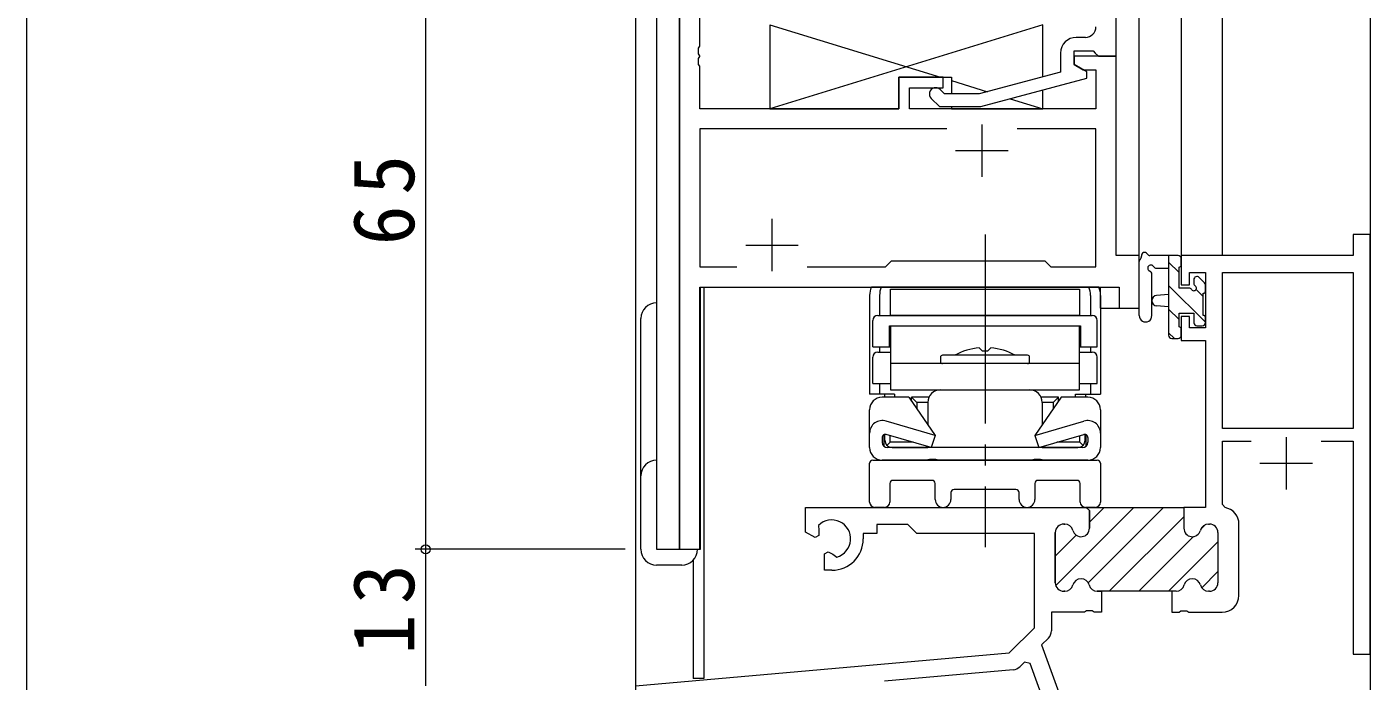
# Model space of a CAD drawing. Units: millimetres, scale not verified. Extents: x -594 to 199, y -420 to 144.
# Drawn here: x -591.2 to -463.2, y -323.5 to -261.1 of the extents above; entities that cross this region are included whole.
import ezdxf

# ---------------------------------------------------------------- set-up
doc = ezdxf.new("R2010")
doc.units = ezdxf.units.MM
doc.header["$LTSCALE"] = 2
doc.linetypes.add('CHAIN2', pattern=[12, 9, -1, 1, -1])
for name, color, linetype, lineweight in [('0-1_YKK_ZWAK', 7, 'Continuous', 9), ('0-3_YKK_11', 7, 'Continuous', 9), ('0-4_YKK_12', 2, 'Continuous', 9), ('0-5_YKK_13', 4, 'Continuous', 9), ('0-7_YKK_D', 6, 'Continuous', 9)]:
    doc.layers.add(name, color=color, linetype=linetype, lineweight=lineweight)
doc.styles.add('ＭＳ ゴシック', font='')
doc.styles.get('ＭＳ ゴシック').set_extended_font_data('MS Gothic')

msp = doc.modelspace()

# ---------------------------------------------------------------- linework, layer by layer
at = {"layer": '0-1_YKK_ZWAK'}
msp.add_line((-591.2, -383.6), (-591.2, 141.4), dxfattribs=at)
at = {"layer": '0-3_YKK_11'}
for p, q in [((-528.992, -245.93), (-528.992, -310.93)), ((-487.392, -263.93), (-487.392, -245.93)), ((-527.062, -262.971), (-527.062, -258.13)), ((-490.322, -262.13), (-491.192, -262.13)), ((-527.182, -263.155), (-527.062, -262.971)), ((-527.182, -263.705), (-527.182, -263.155)), ((-492.692, -263.63), (-492.692, -265.45)), ((-491.392, -263.43), (-489.592, -263.43)), ((-491.392, -264.73), (-491.392, -263.43)), ((-489.592, -263.43), (-489.392, -263.63)), ((-489.392, -263.63), (-489.092, -263.93)), ((-527.062, -263.888), (-527.182, -263.705)), ((-527.182, -264.155), (-527.062, -263.971)), ((-527.182, -264.705), (-527.182, -264.155)), ((-527.062, -264.888), (-527.182, -264.705)), ((-527.062, -263.971), (-527.062, -263.888)), ((-527.062, -268.93), (-527.062, -264.888)), ((-491.392, -263.93), (-491.392, -264.73)), ((-487.392, -263.93), (-491.392, -263.93)), ((-490.192, -265.422), (-491.392, -264.73)), ((-491.392, -264.73), (-490.526, -265.23)), ((-489.092, -263.93), (-487.392, -263.93)), ((-487.392, -282.93), (-487.392, -263.93)), ((-508.092, -265.93), (-508.092, -268.93)), ((-503.892, -265.93), (-508.092, -265.93)), ((-503.892, -266.93), (-503.892, -265.93)), ((-492.692, -265.45), (-500.454, -267.53)), ((-500.296, -268.73), (-490.192, -266.022)), ((-490.526, -265.23), (-489.322, -265.23)), ((-490.192, -266.022), (-490.192, -265.422)), ((-489.322, -265.23), (-489.322, -268.93)), ((-507.092, -266.93), (-503.892, -266.93)), ((-507.092, -268.93), (-507.092, -266.93)), ((-503.744, -267.53), (-504.168, -267.105)), ((-500.454, -267.53), (-503.744, -267.53)), ((-505.017, -267.954), (-504.241, -268.73)), ((-504.241, -268.73), (-500.296, -268.73)), ((-508.092, -268.93), (-527.062, -268.93)), ((-489.322, -268.93), (-507.092, -268.93)), ((-527.062, -270.86), (-527.062, -284)), ((-503.543, -270.86), (-527.062, -270.86)), ((-503.543, -270.86), (-527.062, -270.86)), ((-500.192, -270.43), (-500.192, -275.43)), ((-489.322, -270.86), (-496.842, -270.86)), ((-489.322, -284), (-489.322, -270.86)), ((-502.692, -272.93), (-497.692, -272.93)), ((-520.192, -279.43), (-520.192, -284.43)), ((-464.822, -280.93), (-464.822, -282.93)), ((-463.192, -280.93), (-464.822, -280.93)), ((-463.192, -320.93), (-463.192, -280.93)), ((-522.692, -281.93), (-517.692, -281.93)), ((-527.062, -284), (-523.543, -284)), ((-516.842, -284), (-509.362, -284)), ((-509.362, -284), (-508.792, -283.43)), ((-508.792, -283.43), (-494.192, -283.43)), ((-494.192, -283.43), (-493.622, -284)), ((-493.622, -284), (-489.322, -284)), ((-485.192, -282.93), (-487.392, -282.93)), ((-485.192, -287.93), (-485.192, -282.93)), ((-481.192, -282.93), (-481.192, -285.73)), ((-464.822, -282.93), (-481.192, -282.93)), ((-480.392, -284.56), (-478.892, -284.56)), ((-480.392, -285.73), (-480.392, -284.56)), ((-478.892, -284.56), (-478.892, -289.83)), ((-477.262, -284.56), (-464.822, -284.56)), ((-477.262, -299.43), (-477.262, -284.56)), ((-464.822, -284.56), (-464.822, -299.43)), ((-527.062, -285.93), (-487.122, -285.93)), ((-527.062, -310.93), (-527.062, -285.93)), ((-487.122, -285.93), (-487.122, -287.93)), ((-481.192, -285.73), (-480.392, -285.73)), ((-487.122, -287.93), (-485.192, -287.93)), ((-481.192, -288.73), (-481.192, -291.03)), ((-480.392, -288.73), (-481.192, -288.73)), ((-480.392, -289.83), (-480.392, -288.73)), ((-478.892, -289.83), (-480.392, -289.83)), ((-481.192, -291.03), (-478.892, -291.03)), ((-478.892, -291.03), (-478.892, -306.93)), ((-464.822, -299.43), (-477.262, -299.43)), ((-477.262, -300.63), (-474.528, -300.63)), ((-477.262, -306.659), (-477.262, -300.63)), ((-471.192, -300.23), (-471.192, -305.23)), ((-467.856, -300.63), (-464.822, -300.63)), ((-467.856, -300.63), (-464.822, -300.63)), ((-464.822, -300.63), (-464.822, -320.93)), ((-473.692, -302.73), (-468.692, -302.73)), ((-516.992, -306.93), (-490.242, -306.93)), ((-516.992, -309.295), (-516.992, -306.93)), ((-493.153, -314.376), (-485.707, -306.93)), ((-490.242, -306.93), (-480.942, -306.93)), ((-489.942, -307.23), (-490.242, -306.93)), ((-490.06, -314.111), (-482.879, -306.93)), ((-489.942, -308.337), (-488.535, -306.93)), ((-480.942, -306.93), (-480.942, -308.93)), ((-480.942, -306.93), (-480.942, -308.93)), ((-478.892, -306.93), (-480.942, -306.93)), ((-477.014, -306.954), (-477.262, -306.659)), ((-489.942, -307.23), (-489.942, -308.93)), ((-488.05, -314.93), (-480.942, -307.822)), ((-516.092, -309.814), (-516.992, -309.295)), ((-515.742, -309.612), (-516.092, -309.814)), ((-515.757, -308.649), (-515.719, -309.107)), ((-515.719, -309.107), (-515.742, -309.612)), ((-511.492, -309.43), (-511.492, -309.93)), ((-510.192, -309.43), (-511.492, -309.43)), ((-510.192, -308.56), (-510.192, -309.43)), ((-507.262, -308.56), (-510.192, -308.56)), ((-506.392, -309.43), (-507.262, -308.56)), ((-495.192, -309.43), (-506.392, -309.43)), ((-495.192, -318.43), (-495.192, -309.43)), ((-493.192, -309.33), (-493.192, -314.13)), ((-493.192, -314.13), (-493.192, -309.33)), ((-493.192, -311.587), (-491.195, -309.589)), ((-492.291, -308.53), (-492.392, -308.53)), ((-492.392, -308.53), (-492.291, -308.53)), ((-485.222, -314.93), (-480.011, -309.719)), ((-479.343, -309.051), (-478.872, -308.58)), ((-478.593, -308.53), (-478.492, -308.53)), ((-478.593, -308.53), (-478.492, -308.53)), ((-477.692, -309.33), (-477.692, -314.13)), ((-477.692, -309.33), (-477.692, -314.13)), ((-475.692, -315.33), (-475.692, -308.53)), ((-528.992, -310.93), (-527.062, -310.93)), ((-482.393, -314.93), (-477.692, -310.229)), ((-515.192, -311.373), (-514.842, -311.171)), ((-515.192, -312.93), (-515.192, -311.373)), ((-514.842, -311.171), (-514.394, -311.403)), ((-514.394, -311.403), (-514.015, -311.665)), ((-514.492, -312.93), (-515.192, -312.93)), ((-479.238, -314.603), (-477.692, -313.057)), ((-492.392, -314.93), (-492.291, -314.93)), ((-492.291, -314.93), (-492.392, -314.93)), ((-489.193, -314.93), (-488.792, -314.93)), ((-488.792, -314.93), (-489.193, -314.93)), ((-488.792, -314.93), (-488.792, -316.93)), ((-482.092, -314.93), (-488.792, -314.93)), ((-481.691, -314.93), (-482.092, -314.93)), ((-482.092, -314.93), (-482.092, -316.93)), ((-481.691, -314.93), (-482.092, -314.93)), ((-478.492, -314.93), (-478.593, -314.93)), ((-478.492, -314.93), (-478.593, -314.93)), ((-493.562, -316.93), (-493.562, -318.691)), ((-490.401, -316.93), (-493.562, -316.93)), ((-490.217, -316.81), (-490.401, -316.93)), ((-489.667, -316.81), (-490.217, -316.81)), ((-489.484, -316.93), (-489.667, -316.81)), ((-488.792, -316.93), (-489.484, -316.93)), ((-482.092, -316.93), (-481.401, -316.93)), ((-481.401, -316.93), (-481.217, -316.81)), ((-481.217, -316.81), (-480.667, -316.81)), ((-480.667, -316.81), (-480.484, -316.93)), ((-480.484, -316.93), (-477.292, -316.93)), ((-497.576, -320.814), (-495.192, -318.43)), ((-493.855, -319.398), (-494.507, -320.05)), ((-533.192, -323.93), (-497.576, -320.814)), ((-494.507, -320.05), (-491.911, -327.182)), ((-464.822, -320.93), (-463.192, -320.93)), ((-497.206, -322.417), (-509.459, -323.489)), ((-496.14, -321.682), (-496.586, -322.128)), ((-495.604, -321.801), (-496.14, -321.682)), ((-494, -326.208), (-495.604, -321.801))]:
    msp.add_line(p, q, dxfattribs=at)
for points in [[(-489.942, -307.23), (-490.242, -306.93), (-489.942, -307.23)], [(-489.942, -307.23), (-489.942, -308.93), (-489.942, -307.23)]]:
    msp.add_lwpolyline(points, dxfattribs=at)
for centre, radius, start, end in [((-490.322, -261.13), 1, 270, 359.99998), ((-491.192, -263.63), 1.5, 90, 179.99998), ((-504.592, -267.53), 0.6, 44.99998, 225), ((-477.292, -308.53), 1.6, 359.99998, 79.99789), ((-514.492, -309.93), 1.8, 285.36687, 134.63312), ((-492.392, -309.33), 0.8, 90, 179.99998), ((-492.392, -309.33), 0.8, 90, 179.99998), ((-492.291, -309.33), 0.8, 14.47748, 89.99997), ((-492.291, -309.33), 0.8, 14.47748, 89.99997), ((-490.742, -308.93), 0.8, 194.47751, 359.99998), ((-490.742, -308.93), 0.8, 194.47751, 359.99998), ((-480.142, -308.93), 0.8, 180, 345.52248), ((-480.142, -308.93), 0.8, 180, 345.52248), ((-478.593, -309.33), 0.8, 90.00002, 165.52251), ((-478.593, -309.33), 0.8, 90.00002, 165.52251), ((-478.492, -309.33), 0.8, 0, 89.99998), ((-478.492, -309.33), 0.8, 0, 89.99998), ((-514.492, -309.93), 3, 270, 359.99998), ((-492.392, -314.13), 0.8, 180, 269.99998), ((-492.392, -314.13), 0.8, 180, 269.99998), ((-492.291, -314.13), 0.8, 270.00002, 345.52251), ((-492.291, -314.13), 0.8, 270.00002, 345.52251), ((-490.742, -314.53), 0.8, 14.47751, 165.52248), ((-490.742, -314.53), 0.8, 14.47751, 165.52248), ((-489.193, -314.13), 0.8, 194.47748, 269.99997), ((-489.193, -314.13), 0.8, 194.47748, 269.99997), ((-481.691, -314.13), 0.8, 270.00002, 345.52251), ((-481.691, -314.13), 0.8, 270.00002, 345.52251), ((-480.142, -314.53), 0.8, 14.47751, 165.52248), ((-480.142, -314.53), 0.8, 14.47751, 165.52248), ((-478.593, -314.13), 0.8, 194.47748, 269.99997), ((-478.593, -314.13), 0.8, 194.47748, 269.99997), ((-478.492, -314.13), 0.8, 270, 359.99998), ((-478.492, -314.13), 0.8, 270, 359.99998), ((-477.292, -315.33), 1.6, 270, 359.99998), ((-494.562, -318.691), 1, 314.99998, 359.99998), ((-497.293, -321.421), 1, 274.99998, 315.00002)]:
    msp.add_arc(centre, radius, start, end, dxfattribs=at)
at = {"layer": '0-4_YKK_12'}
for p, q in [((-533.192, -143.93), (-533.192, -335.93)), ((-531.192, -143.93), (-531.192, -310.93)), ((-485.192, -287.93), (-485.192, -143.93)), ((-481.192, -143.93), (-481.192, -282.93)), ((-477.292, -143.93), (-477.292, -282.93)), ((-463.192, -143.93), (-463.192, -335.93)), ((-528.992, -310.93), (-528.992, -245.93)), ((-477.292, -282.93), (-481.192, -282.93)), ((-526.992, -285.93), (-489.692, -285.93)), ((-526.992, -310.93), (-526.992, -285.93)), ((-526.692, -285.93), (-526.692, -323.23)), ((-488.892, -287.93), (-488.892, -285.93)), ((-488.892, -287.93), (-485.192, -287.93)), ((-531.192, -310.93), (-526.992, -310.93)), ((-527.692, -311.949), (-527.692, -323.23)), ((-526.692, -323.23), (-527.692, -323.23))]:
    msp.add_line(p, q, dxfattribs=at)
at = {"layer": '0-5_YKK_13'}
for p, q in [((-494.392, -260.93), (-520.392, -268.93)), ((-520.392, -260.93), (-504.142, -265.93)), ((-520.392, -260.93), (-520.392, -268.93)), ((-494.392, -265.906), (-494.392, -260.93)), ((-508.092, -265.93), (-503.092, -265.93)), ((-508.092, -268.93), (-508.092, -265.93)), ((-503.092, -265.93), (-503.092, -267.53)), ((-503.092, -266.253), (-499.646, -267.313)), ((-494.392, -268.93), (-494.392, -267.148)), ((-503.092, -268.73), (-503.092, -268.93)), ((-503.092, -268.73), (-503.092, -268.93)), ((-497.488, -267.977), (-494.392, -268.93)), ((-520.392, -268.93), (-508.092, -268.93)), ((-503.092, -268.93), (-494.392, -268.93)), ((-485.192, -288.658), (-485.192, -283.495)), ((-481.492, -282.93), (-484.173, -282.93)), ((-483.573, -284.13), (-482.392, -284.13)), ((-482.392, -282.93), (-482.392, -290.53)), ((-481.392, -284.546), (-482.392, -283.546)), ((-481.392, -286.03), (-481.392, -284.03)), ((-481.192, -283.83), (-481.192, -283.23)), ((-483.992, -288.658), (-483.989, -284.697)), ((-479.992, -285.23), (-479.992, -285.569)), ((-478.98, -285.518), (-479.48, -285.018)), ((-510.892, -286.73), (-510.892, -296.13)), ((-489.059, -285.93), (-510.725, -285.93)), ((-509.942, -286.73), (-509.942, -288.63)), ((-508.892, -286.13), (-490.892, -286.13)), ((-508.892, -288.63), (-508.892, -286.13)), ((-490.892, -286.13), (-490.892, -288.63)), ((-489.842, -286.73), (-489.842, -288.63)), ((-488.892, -286.73), (-488.892, -296.13)), ((-482.392, -286.63), (-483.537, -286.732)), ((-478.892, -289.291), (-482.392, -285.791)), ((-480.453, -286.03), (-481.392, -286.03)), ((-479.092, -286.846), (-479.779, -286.16)), ((-479.092, -288.63), (-479.092, -286.53)), ((-478.892, -286.33), (-478.892, -285.73)), ((-531.192, -287.43), (-531.192, -310.93)), ((-482.392, -287.83), (-483.537, -287.728)), ((-532.692, -310.93), (-532.692, -288.93)), ((-510.592, -291.63), (-510.592, -289.13)), ((-510.092, -288.63), (-489.692, -288.63)), ((-490.892, -288.63), (-508.892, -288.63)), ((-489.192, -291.63), (-489.192, -289.13)), ((-481.392, -289.036), (-482.392, -288.036)), ((-481.392, -288.43), (-479.992, -288.43)), ((-481.392, -289.73), (-481.392, -288.43)), ((-479.992, -288.43), (-479.992, -289.33)), ((-478.892, -289.33), (-478.892, -288.83)), ((-508.992, -289.63), (-490.792, -289.63)), ((-508.992, -291.63), (-508.992, -289.63)), ((-508.892, -289.63), (-490.892, -289.63)), ((-508.892, -289.63), (-508.892, -295.73)), ((-490.892, -295.73), (-490.892, -289.63)), ((-490.792, -289.63), (-490.792, -291.63)), ((-481.844, -290.83), (-482.392, -290.282)), ((-481.192, -290.53), (-481.192, -289.93)), ((-479.692, -289.63), (-479.192, -289.63)), ((-510.592, -291.63), (-508.892, -291.63)), ((-509.942, -291.63), (-509.942, -292.13)), ((-500.442, -291.73), (-500.142, -292.03)), ((-490.892, -291.63), (-489.192, -291.63)), ((-489.842, -291.63), (-489.842, -292.13)), ((-482.092, -290.83), (-481.492, -290.83)), ((-510.592, -295.13), (-510.592, -292.63)), ((-510.092, -292.13), (-508.892, -292.13)), ((-504.142, -292.63), (-504.142, -293.03)), ((-495.842, -292.43), (-503.942, -292.43)), ((-495.642, -293.03), (-495.642, -292.63)), ((-490.892, -292.13), (-489.692, -292.13)), ((-489.192, -295.13), (-489.192, -292.63)), ((-490.892, -293.23), (-508.892, -293.23)), ((-510.592, -295.13), (-508.892, -295.13)), ((-509.942, -295.13), (-509.942, -296.13)), ((-490.892, -295.13), (-489.192, -295.13)), ((-489.842, -295.13), (-489.842, -296.13)), ((-508.512, -296.13), (-510.892, -296.13)), ((-507.142, -296.43), (-509.692, -296.43)), ((-509.462, -296.13), (-509.462, -296.43)), ((-508.892, -295.73), (-490.892, -295.73)), ((-508.512, -296.13), (-508.512, -296.43)), ((-505.233, -296.43), (-506.892, -296.43)), ((-506.392, -296.93), (-506.892, -296.43)), ((-506.892, -296.796), (-506.892, -296.43)), ((-505.342, -296.93), (-506.392, -296.93)), ((-506.392, -296.93), (-506.392, -297.528)), ((-505.342, -296.93), (-505.342, -299.065)), ((-504.142, -295.73), (-495.642, -295.73)), ((-492.892, -296.43), (-494.551, -296.43)), ((-494.442, -296.93), (-494.442, -299.065)), ((-493.392, -296.93), (-493.392, -297.528)), ((-492.892, -296.796), (-492.892, -296.43)), ((-490.092, -296.43), (-492.642, -296.43)), ((-491.272, -296.43), (-491.272, -296.13)), ((-491.272, -296.13), (-488.892, -296.13)), ((-490.322, -296.13), (-490.322, -296.43)), ((-510.892, -301.23), (-510.892, -297.63)), ((-488.892, -297.63), (-488.892, -301.23)), ((-504.642, -300.09), (-509.316, -298.72)), ((-495.142, -300.09), (-490.468, -298.72)), ((-509.692, -300.274), (-509.692, -300.73)), ((-509.542, -300.014), (-509.542, -301.087)), ((-509.442, -300.53), (-509.442, -299.978)), ((-508.942, -300.73), (-509.237, -301.025)), ((-508.942, -300.73), (-508.942, -300.107)), ((-506.743, -300.73), (-508.942, -300.73)), ((-490.842, -300.73), (-493.041, -300.73)), ((-490.842, -300.73), (-490.842, -300.093)), ((-490.842, -300.73), (-490.547, -301.025)), ((-490.342, -300.53), (-490.342, -299.978)), ((-490.242, -301.087), (-490.242, -300.014)), ((-490.092, -300.274), (-490.092, -300.73)), ((-490.592, -301.23), (-509.192, -301.23)), ((-508.742, -301.23), (-505.342, -301.23)), ((-505.342, -301.136), (-505.342, -301.23)), ((-494.442, -301.136), (-494.442, -301.23)), ((-494.442, -301.23), (-491.042, -301.23)), ((-510.892, -306.43), (-510.892, -302.73)), ((-510.592, -302.43), (-489.192, -302.43)), ((-505.491, -302.43), (-509.692, -302.43)), ((-495.491, -302.43), (-504.293, -302.43)), ((-490.092, -302.43), (-494.293, -302.43)), ((-488.892, -302.73), (-488.892, -306.43)), ((-504.942, -304.36), (-508.662, -304.36)), ((-491.122, -304.36), (-494.842, -304.36)), ((-508.962, -304.66), (-508.962, -306.43)), ((-504.642, -306.18), (-504.642, -304.66)), ((-503.142, -305.53), (-503.142, -306.18)), ((-496.942, -305.23), (-502.842, -305.23)), ((-496.642, -306.18), (-496.642, -305.53)), ((-495.142, -304.66), (-495.142, -306.18)), ((-490.822, -306.43), (-490.822, -304.66)), ((-509.462, -306.93), (-510.392, -306.93)), ((-489.392, -306.93), (-490.322, -306.93)), ((-531.192, -310.93), (-527.292, -310.93)), ((-528.792, -312.43), (-531.192, -312.43))]:
    msp.add_line(p, q, dxfattribs=at)
at = {"layer": '0-5_YKK_13', "linetype": 'CHAIN2'}
msp.add_line((-499.892, -280.93), (-499.892, -310.73), dxfattribs=at)
at = {"layer": '0-5_YKK_13'}
for points in [[(-499.342, -291.73), (-499.642, -292.03), (-500.142, -292.03)], [(-507.142, -296.43), (-504.642, -300.09), (-505.018, -301.23), (-509.298, -299.989)], [(-492.642, -296.43), (-495.142, -300.09), (-494.766, -301.23), (-490.486, -299.989)], [(-492.892, -296.43), (-493.392, -296.93), (-494.442, -296.93)]]:
    msp.add_lwpolyline(points, dxfattribs=at)
for centre, radius, start, end in [((-484.692, -282.93), 0.3, 30, 190.52878), ((-484.173, -282.63), 0.3, 210, 270), ((-484.892, -283.495), 0.3, 130.52878, 180), ((-485.282, -283.039), 0.3, 310.52878, 10.52878), ((-484.092, -284.13), 0.3, 30, 250.81024), ((-483.573, -283.83), 0.3, 210, 270), ((-481.492, -283.23), 0.3, 0, 90), ((-481.392, -283.83), 0.2, 270, 0), ((-484.29, -284.696), 0.3, 359.95976, 70.81024), ((-479.692, -285.23), 0.3, 45, 180), ((-508.892, -286.73), 2, 156.42181, 180), ((-507.942, -286.73), 2, 156.42181, 180), ((-491.842, -286.73), 2, 0, 23.57817), ((-490.892, -286.73), 2, 0, 23.57817), ((-483.492, -287.23), 0.5, 95.09206, 264.90793), ((-480.453, -286.33), 0.3, 33.05573, 90), ((-479.992, -286.03), 0.25, 213.05573, 56.94426), ((-479.692, -285.569), 0.3, 180, 236.94426), ((-479.092, -286.33), 0.2, 270, 0), ((-479.192, -285.73), 0.3, 0, 45), ((-531.192, -288.93), 1.5, 90, 180), ((-510.092, -289.13), 0.5, 90, 180), ((-489.692, -289.13), 0.5, 0, 90), ((-484.592, -288.657), 0.6, 179.95976, 359.95976), ((-479.092, -288.83), 0.2, 0, 90), ((-482.092, -290.53), 0.3, 180, 270), ((-481.492, -290.53), 0.3, 270, 0), ((-481.392, -289.93), 0.2, 0, 90), ((-479.692, -289.33), 0.3, 180, 270), ((-479.192, -289.33), 0.3, 270, 0), ((-499.887, -297.788), 6.083, 95.23132, 118.26506), ((-499.897, -297.788), 6.083, 61.73492, 84.76866), ((-510.092, -292.63), 0.5, 90, 180), ((-503.942, -292.63), 0.2, 90, 180), ((-503.942, -293.03), 0.2, 180, 270), ((-495.842, -292.63), 0.2, 0, 90), ((-495.842, -293.03), 0.2, 270, 0), ((-489.692, -292.63), 0.5, 0, 90), ((-509.692, -297.63), 1.2, 90, 180), ((-504.142, -296.93), 1.2, 90, 180), ((-495.642, -296.93), 1.2, 0, 90), ((-490.092, -297.63), 1.2, 0, 90), ((-509.692, -299.859), 1.2, 71.74316, 180), ((-490.092, -299.859), 1.2, 0, 108.25682), ((-509.392, -300.274), 0.3, 71.74316, 180), ((-509.192, -300.73), 0.5, 180, 270), ((-508.742, -300.53), 0.7, 180, 270), ((-491.042, -300.53), 0.7, 270, 0), ((-490.592, -300.73), 0.5, 270, 0), ((-490.392, -300.274), 0.3, 0, 108.25682), ((-509.692, -301.23), 1.2, 180, 270), ((-490.092, -301.23), 1.2, 270, 0), ((-531.192, -303.93), 1.5, 90, 180), ((-510.592, -302.73), 0.3, 90, 180), ((-504.892, -304.96), 2.6, 76.67462, 103.32536), ((-494.892, -304.96), 2.6, 76.67462, 103.32536), ((-489.192, -302.73), 0.3, 0, 90), ((-508.662, -304.66), 0.3, 90, 180), ((-504.942, -304.66), 0.3, 0, 90), ((-494.842, -304.66), 0.3, 90, 180), ((-491.122, -304.66), 0.3, 0, 90), ((-502.842, -305.53), 0.3, 90, 180), ((-496.942, -305.53), 0.3, 0, 90), ((-510.392, -306.43), 0.5, 180, 270), ((-509.462, -306.43), 0.5, 270, 0), ((-503.892, -306.18), 0.75, 180, 0), ((-495.892, -306.18), 0.75, 180, 0), ((-490.322, -306.43), 0.5, 180, 270), ((-489.392, -306.43), 0.5, 270, 0), ((-531.192, -310.93), 1.5, 180, 270), ((-528.792, -310.93), 1.5, 270, 0)]:
    msp.add_arc(centre, radius, start, end, dxfattribs=at)
at = {"layer": '0-7_YKK_D'}
for p, q in [((-553.192, -310.93), (-553.192, -245.93)), ((-534.192, -310.93), (-554.192, -310.93)), ((-534.192, -310.93), (-554.192, -310.93)), ((-553.192, -323.93), (-553.192, -310.93))]:
    msp.add_line(p, q, dxfattribs=at)
msp.add_circle((-553.192, -310.93), 0.425, dxfattribs=at)
msp.add_circle((-553.192, -310.93), 0.425, dxfattribs=at)

# ---------------------------------------------------------------- texts
at = {"layer": '0-7_YKK_D', "color": 7, "char_height": 5.865, "attachment_point": 7, "rotation": 90, "style": 'ＭＳ ゴシック'}
for s, insert in [('\\T1.27;\\W0.95;65', (-554.192, -281.95)), ('\\T1.27;\\W0.95;13', (-554.192, -320.95))]:
    msp.add_mtext(s, dxfattribs=dict(at, insert=insert))

doc.saveas('drawing.dxf')
